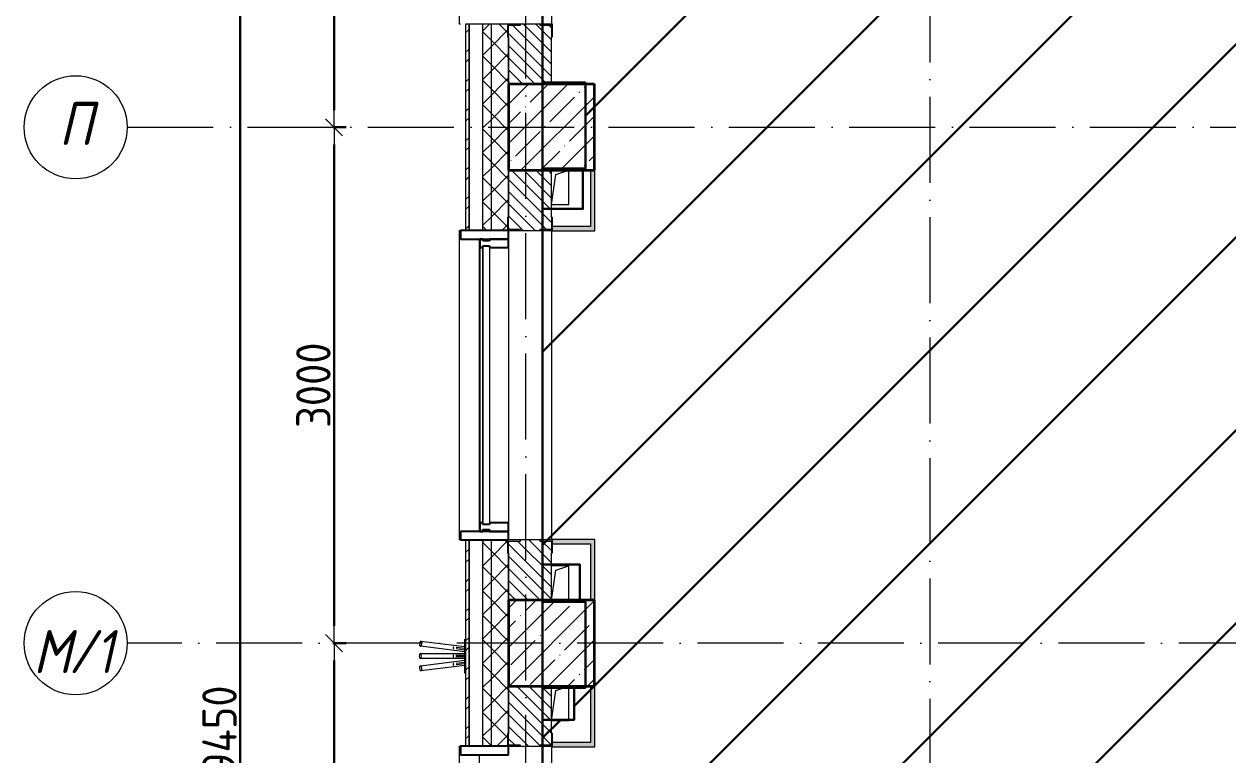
# Model space of a CAD drawing. Header units: millimetres. Extents: x -17017 to 628417, y -109036 to 199237.
# Drawn here: x -12989 to -5985, y -81565 to -77315 of the extents above; entities that cross this region are included whole.
import ezdxf

# ---------------------------------------------------------------- set-up
doc = ezdxf.new("R2010")
doc.units = ezdxf.units.MM
doc.linetypes.add('50_200_ШТРИХ_1Т_ш5_п1_п1_', pattern=[700, 500, -100, 0, -100])
doc.linetypes.add('Штрих короткий', pattern=[300, 150, -150])
for name, color, linetype, lineweight in [('0-1', 7, 'Continuous', 5), ('0-2', 7, 'Continuous', 9), ('Импосты витража', 7, 'Continuous', 9), ('Импосты витража-1', 7, 'Continuous', 25), ('Несущие колонны', 7, 'Continuous', 9), ('Несущие колонны-1', 7, 'Continuous', 35), ('Обобщенные модели', 7, 'Continuous', 9), ('Общие ребра', 7, 'Continuous', 9), ('Окна', 7, 'Continuous', 9), ('Оси', 7, 'Continuous', 9), ('Оси-1', 7, 'Continuous', 20), ('Оси-2', 7, '50_200_ШТРИХ_1Т_ш5_п1_п1_', 9), ('Остекление-1', 7, 'Continuous', 9), ('Перемычка-1', 7, 'Штрих короткий', 9), ('Размеры', 7, 'Continuous', 15), ('Стены', 7, 'Continuous', 9), ('Стены-1', 7, 'Continuous', 13), ('стяжа', 7, 'Continuous', 30), ('Штриховка разреза-1', 7, 'Continuous', 9)]:
    doc.layers.add(name, color=color, linetype=linetype, lineweight=lineweight)
doc.layers.add('Штриховка разреза-4', color=1, linetype='Continuous', lineweight=9, true_color=0xff0000)
doc.layers.get('0-2').off()
doc.styles.add('ISOCPEUR_I_1', font='isocpeui.ttf', dxfattribs={"width": 0.85, "height": 2.5})
doc.styles.add('СПДС', font='isocpeur.ttf', dxfattribs={"width": 0.9})
doc.dimstyles.new('Размера А3', dxfattribs={"dimtxt": 200, "dimasz": 100, "dimexe": 70, "dimexo": 100, "dimgap": 20, "dimtad": 1, "dimdec": 0, "dimrnd": 10, "dimzin": 0, "dimdsep": 46, "dimtxsty": 'СПДС', "dimblk": 'ARROWHEAD_6', "dimcen": 1, "dimclrd": 256, "dimclre": 256, "dimclrt": 256, "dimazin": 0, "dimtfac": 1, "dimtdec": 0, "dimtmove": 2, "dimatfit": 3, "dimfxl": 1, "dimtolj": 1, "dimtzin": 0, "dimarcsym": 0})
pattern_1 = [(45, (0, 0), (-70.71068, 70.71068), []), (135, (0, 0), (-70.71068, -70.71068), [])]
pattern_2 = [(135, (0, 0), (-35.35534, -35.35534), [])]
pattern_3 = [(45, (0, 0), (-85.5366, 85.5366), []), (45, (57.02, 0), (-85.5366, 85.5366), [])]

# ---------------------------------------------------------------- blocks, each defined once
blk = doc.blocks.new('Ось сетки - Круг_Ø6_00__ISO-2_5_0_9K_-16731441-АИ2_02_План отделки стен 2-го этажа _Часть 2_')
at = {"layer": 'Оси-1'}
blk.add_circle((0, 0), 3, dxfattribs=at)
blk = doc.blocks.new('ARROWHEAD_6')
at = {"color": 0, "linetype": 'Continuous'}
for p, q in [((0, 0), (-1, 0)), ((-0.5, -0.5), (0.5, 0.5))]:
    blk.add_line(p, q, dxfattribs=at)
blk = doc.blocks.new('*D679')
at = {"layer": 'Defpoints', "color": 0, "transparency": 16777216}
for p in [(-11291.7, -80915.3), (-11185.6, -80915.3), (-11291.7, -86915.3)]:
    blk.add_point(p, dxfattribs=at)
at = {"layer": 'Размеры', "lineweight": -2, "transparency": 16777216}
for p, q in [((-11191.7, -80915.3), (-11115.6, -80915.3)), ((-11185.6, -86815.3), (-11185.6, -81015.3)), ((-11191.7, -86915.3), (-11115.6, -86915.3))]:
    blk.add_line(p, q, dxfattribs=at)
at = {"layer": 'Размеры', "lineweight": -2, "transparency": 16777216, "xscale": 100, "yscale": 100, "zscale": 100}
for p, rotation in [((-11185.6, -80915.3), 90), ((-11185.6, -86915.3), 270)]:
    blk.add_blockref('ARROWHEAD_6', p, dxfattribs=dict(at, rotation=rotation))
at = {"layer": 'Размеры', "transparency": 16777216, "insert": (-11305.6, -83915.3), "char_height": 200, "width": 2.488, "attachment_point": 5, "rotation": 90, "style": 'СПДС'}
blk.add_mtext('\\A1;6000', dxfattribs=at)
blk = doc.blocks.new('*D680')
at = {"layer": 'Defpoints', "color": 0, "transparency": 16777216}
for p in [(-11291.7, -77915.3), (-11185.6, -77915.3), (-11291.7, -80915.3)]:
    blk.add_point(p, dxfattribs=at)
at = {"layer": 'Размеры', "lineweight": -2, "transparency": 16777216}
for p, q in [((-11191.7, -77915.3), (-11115.6, -77915.3)), ((-11185.6, -80815.3), (-11185.6, -78015.3)), ((-11191.7, -80915.3), (-11115.6, -80915.3))]:
    blk.add_line(p, q, dxfattribs=at)
at = {"layer": 'Размеры', "lineweight": -2, "transparency": 16777216, "xscale": 100, "yscale": 100, "zscale": 100}
for p, rotation in [((-11185.6, -77915.3), 90), ((-11185.6, -80915.3), 270)]:
    blk.add_blockref('ARROWHEAD_6', p, dxfattribs=dict(at, rotation=rotation))
at = {"layer": 'Размеры', "transparency": 16777216, "insert": (-11305.6, -79415.3), "char_height": 200, "width": 2.488, "attachment_point": 5, "rotation": 90, "style": 'СПДС'}
blk.add_mtext('\\A1;3000', dxfattribs=at)
blk = doc.blocks.new('*D681')
at = {"layer": 'Defpoints', "color": 0, "transparency": 16777216}
for p in [(-11291.7, -71915.3), (-11185.6, -71915.3), (-11291.7, -77915.3)]:
    blk.add_point(p, dxfattribs=at)
at = {"layer": 'Размеры', "lineweight": -2, "transparency": 16777216}
for p, q in [((-11191.7, -71915.3), (-11115.6, -71915.3)), ((-11185.6, -77815.3), (-11185.6, -72015.3)), ((-11191.7, -77915.3), (-11115.6, -77915.3))]:
    blk.add_line(p, q, dxfattribs=at)
at = {"layer": 'Размеры', "lineweight": -2, "transparency": 16777216, "xscale": 100, "yscale": 100, "zscale": 100}
for p, rotation in [((-11185.6, -71915.3), 90), ((-11185.6, -77915.3), 270)]:
    blk.add_blockref('ARROWHEAD_6', p, dxfattribs=dict(at, rotation=rotation))
at = {"layer": 'Размеры', "transparency": 16777216, "insert": (-11305.6, -74915.3), "char_height": 200, "width": 2.488, "attachment_point": 5, "rotation": 90, "style": 'СПДС'}
blk.add_mtext('\\A1;6000', dxfattribs=at)
blk = doc.blocks.new('*D686')
at = {"layer": 'Defpoints', "color": 0, "transparency": 16777216}
for p in [(-11838.1, -56765.3), (-11732, -56765.3), (-11838.1, -106215.3)]:
    blk.add_point(p, dxfattribs=at)
at = {"layer": 'Размеры', "lineweight": -2, "transparency": 16777216}
for p, q in [((-11738.1, -56765.3), (-11662, -56765.3)), ((-11732, -106115.3), (-11732, -56865.3)), ((-11738.1, -106215.3), (-11662, -106215.3))]:
    blk.add_line(p, q, dxfattribs=at)
at = {"layer": 'Размеры', "lineweight": -2, "transparency": 16777216, "xscale": 100, "yscale": 100, "zscale": 100}
for p, rotation in [((-11732, -56765.3), 90), ((-11732, -106215.3), 270)]:
    blk.add_blockref('ARROWHEAD_6', p, dxfattribs=dict(at, rotation=rotation))
at = {"layer": 'Размеры', "transparency": 16777216, "insert": (-11852, -81490.3), "char_height": 200, "width": 3.261, "attachment_point": 5, "rotation": 90, "style": 'СПДС'}
blk.add_mtext('\\A1;49450', dxfattribs=at)
blk = doc.blocks.new('BSC_Колонна _Прямоугольная - 500х500-V37-АИ2_02_План отделки стен 2-го этажа _Часть 2_')
at = {"layer": 'Несущие колонны'}
h = blk.add_hatch(dxfattribs=at)
h.set_pattern_fill('FP_45', color=256, style=0, pattern_type=2)
h.set_pattern_definition([(45, (-150, -28300), (-114.04925, 114.04925), []), (45, (-35.95, -28300), (-114.04925, 114.04925), [201.613, -40.323, 3.353, -36.97])])
h.paths.add_polyline_path([(-250, -250), (250, -250), (250, 250), (-250, 250), (-250, -85.9)], flags=0)
at = {"layer": 'Несущие колонны-1'}
for p, q in [((250, 250), (-250, 250)), ((-250, 250), (-250, -250)), ((250, -250), (250, 250)), ((-250, -250), (250, -250))]:
    blk.add_line(p, q, dxfattribs=at)
blk = doc.blocks.new('BSC_Колонна _Прямоугольная - 500х500-V43-АИ2_02_План отделки стен 2-го этажа _Часть 2_')
at = {"layer": 'Несущие колонны'}
h = blk.add_hatch(dxfattribs=at)
h.set_pattern_fill('FP_51', color=256, style=0, pattern_type=2)
h.set_pattern_definition([(45, (-150, -25300), (-114.0493, 114.0493), []), (45, (-35.95, -25300), (-114.0493, 114.0493), [201.613, -40.323, 3.353, -36.97])])
h.paths.add_polyline_path([(-250, -250), (250, -250), (250, 250), (-250, 250), (-250, 142)], flags=0)
at = {"layer": 'Несущие колонны-1'}
for p, q in [((250, 250), (-250, 250)), ((-250, 250), (-250, -250)), ((250, -250), (250, 250)), ((-250, -250), (250, -250))]:
    blk.add_line(p, q, dxfattribs=at)
blk = doc.blocks.new('Проем_Дверь_Прямоугольный - 1800х2700h_оконные проемы-25805030-АИ2_02_План отделки стен 2-го этажа _Часть 2_')
at = {"layer": 'Перемычка-1'}
for p, q in [((900, 125), (-900, 125)), ((900, -125), (-900, -125))]:
    blk.add_line(p, q, dxfattribs=at)
blk = doc.blocks.new('Прямоугольный импост - Откос НВФ_50х280 мм-25993838-АИ2_02_План отделки стен 2-го этажа _Часть 2_')
at = {"layer": 'Импосты витража-1'}
for p, q in [((0, 130), (-50, 130)), ((-50, 130), (-50, -150)), ((0, -144), (0, 130)), ((-50, -150), (0, -150))]:
    blk.add_line(p, q, dxfattribs=at)
blk = doc.blocks.new('PNS_Панель прямоугольная1 - Нр_Стекло - 40мм-25293744-АИ2_02_План отделки стен 2-го этажа _Часть 2_')
at = {"layer": 'Остекление-1'}
for p, q in [((-800, 40), (800, 40)), ((-810, 0), (810, 0)), ((800, 0), (-800, 0))]:
    blk.add_line(p, q, dxfattribs=at)
blk = doc.blocks.new('Прямоугольный импост - Импост структурный с накладкой - 150мм-25651488-АИ2_02_План отделки стен 2-го этажа _Часть 2_')
at = {"layer": 'Импосты витража'}
for p, q in [((44650, -100), (46250, -100)), ((44650, -267), (46250, -267))]:
    blk.add_line(p, q, dxfattribs=at)
blk = doc.blocks.new('Прямоугольный импост - Импост структурный с накладкой - 150мм-25651501-АИ2_02_План отделки стен 2-го этажа _Часть 2_')
at = {"layer": 'Импосты витража-1'}
for p, q in [((-25, 0), (-25, 17)), ((-25, 17), (25, 17)), ((-15, 0), (-25, 0)), ((-15, -40), (-15, 0)), ((25, 0), (15, 0)), ((15, 0), (15, -40)), ((25, 17), (25, 0)), ((-25, -150), (-25, -40)), ((-25, -40), (-15, -40)), ((15, -40), (25, -40)), ((25, -40), (25, -150)), ((25, -150), (-25, -150))]:
    blk.add_line(p, q, dxfattribs=at)
blk = doc.blocks.new('Прямоугольный импост - Откос НВФ_50х280 мм-25995271-АИ2_02_План отделки стен 2-го этажа _Часть 2_')
at = {"layer": 'Импосты витража-1'}
for p, q in [((-50, 130), (0, 130)), ((-50, -150), (-50, 130)), ((0, 130), (0, -144)), ((0, -150), (-50, -150))]:
    blk.add_line(p, q, dxfattribs=at)
blk = doc.blocks.new('Прямоугольный импост - Откос НВФ_50х280 мм-25995273-АИ2_02_План отделки стен 2-го этажа _Часть 2_')
at = {"layer": 'Импосты витража-1'}
for p, q in [((0, 130), (-50, 130)), ((-50, 130), (-50, -150)), ((0, -144), (0, 130)), ((-50, -150), (0, -150))]:
    blk.add_line(p, q, dxfattribs=at)
blk = doc.blocks.new('Фахверк_СКБ_Уголок - 250_2700-27497298-АИ2_02_План отделки стен 2-го этажа _Часть 2_')
at = {"layer": 'Обобщенные модели'}
for p, q in [((200, 181), (125, 181)), ((125, 181), (125, 106)), ((131, 106), (131, 175)), ((131, 175), (200, 175)), ((200, 175), (200, 181)), ((125, 106), (131, 106)), ((131, -6), (125, -6)), ((125, -6), (125, -81)), ((131, -75), (131, -6)), ((125, -81), (200, -81)), ((200, -75), (131, -75)), ((200, -81), (200, -75))]:
    blk.add_line(p, q, dxfattribs=at)
blk = doc.blocks.new('AR_Отверстие прямоугольное _в плите_ - AR_Отверстие прямоугольное _в плите_-30510733-АИ2_02_План отделки стен 2-го этажа _Часть 2_')
at = {"layer": 'Обобщенные модели'}
for p, q in [((-50, -100), (-25, 75)), ((-25, 75), (50, 100)), ((50, -100), (50, 100)), ((-50, -100), (50, -100))]:
    blk.add_line(p, q, dxfattribs=at)
blk = doc.blocks.new('AR_Отверстие прямоугольное _в плите_ - AR_Отверстие прямоугольное _в плите_-V201-АИ2_02_План отделки стен 2-го этажа _Часть 2_')
at = {"layer": 'Обобщенные модели'}
for p, q in [((50, 100), (-50, 100)), ((-50, -100), (-25, 75)), ((-25, 75), (50, 100)), ((50, -100), (50, 100))]:
    blk.add_line(p, q, dxfattribs=at)
blk = doc.blocks.new('Отлив_СКБ - Отлив витража_120_НВФ-31885689-АИ2_02_План отделки стен 2-го этажа _Часть 2_')
at = {"layer": 'Окна'}
for p, q in [((0, 113), (0, 120)), ((1800, 120), (0, 120)), ((1800, 120), (1800, 113)), ((50, 2), (1750, 2))]:
    blk.add_line(p, q, dxfattribs=at)
blk = doc.blocks.new('Указатель_Флаги_По грани - Указатель_Флаги_По грани-31763482-АИ2_02_План отделки стен 2-го этажа _Часть 2_')
at = {"layer": 'Обобщенные модели'}
for p, q in [((-609.5, 25311.4), (-355, 25280.1)), ((-355, 25126), (-355, 25324)), ((-355, 25324), (-350, 25324)), ((-613.2, 25240), (-355, 25240)), ((-355, 25249.9), (-613.1, 25281.6)), ((-406.3, 25230), (-355, 25230)), ((-355, 25220), (-406.3, 25220)), ((-355, 25260), (-405.7, 25266.2)), ((-404.4, 25276.1), (-355, 25270)), ((-355, 25210), (-613.2, 25210)), ((-613.1, 25168.4), (-355, 25200.1)), ((-355, 25169.9), (-609.5, 25138.6)), ((-405.7, 25183.8), (-355, 25190)), ((-355, 25180), (-404.4, 25173.9)), ((-350, 25126), (-355, 25126))]:
    blk.add_line(p, q, dxfattribs=at)
for centre, major_axis, start_param, end_param in [((-611.3, 25296.5), (1.8, 14.9), 1.570796, 4.712389), ((-611.3, 25296.5), (1.8, 14.9), 4.712389, 7.853982), ((-613.2, 25225), (0, 15), 4.712389, 7.853982), ((-613.2, 25225), (0, 15), 1.570796, 4.712389), ((-611.3, 25153.5), (-1.8, 14.9), 4.712389, 7.853982), ((-611.3, 25153.5), (-1.8, 14.9), 1.570796, 4.712389)]:
    blk.add_ellipse(centre, major_axis=major_axis, ratio=0.422618, start_param=start_param, end_param=end_param, dxfattribs=at)
for points, knots in [([(-419.1, 25230), (-419.3, 25230), (-419.6, 25229.9), (-420, 25229.8), (-420.4, 25229.7), (-420.9, 25229.5), (-421.5, 25229.1), (-422.3, 25228.3), (-423, 25226.9), (-423.2, 25225.6), (-423.2, 25225)], [0.5555556, 0.5555556, 0.5555556, 0.5555556, 0.5833333, 0.6111111, 0.6388889, 0.6666667, 0.7222222, 0.7777778, 0.8888889, 1, 1, 1, 1]), ([(-423.2, 25225), (-423.2, 25224.3), (-423, 25223.1), (-422.3, 25221.7), (-421.5, 25220.9), (-420.8, 25220.4), (-420.1, 25220.2), (-419.6, 25220.1), (-419.3, 25220), (-419.1, 25220)], [0, 0, 0, 0, 0.1111111, 0.2222222, 0.2777778, 0.3333333, 0.3888889, 0.4166667, 0.4444444, 0.4444444, 0.4444444, 0.4444444]), ([(-422.7, 25273.3), (-422.8, 25272.7), (-422.7, 25271.4), (-422.2, 25269.9), (-421.5, 25269), (-420.8, 25268.5), (-420.2, 25268.2), (-419.7, 25268), (-419.4, 25267.9), (-419.3, 25267.9)], [0, 0, 0, 0, 0.1111111, 0.2222222, 0.2777778, 0.3333333, 0.3888889, 0.4166667, 0.4444444, 0.4444444, 0.4444444, 0.4444444]), ([(-418, 25277.8), (-418.2, 25277.8), (-418.5, 25277.8), (-419.1, 25277.7), (-419.7, 25277.5), (-420.5, 25277.2), (-421.4, 25276.5), (-422.3, 25275.2), (-422.6, 25274), (-422.7, 25273.3)], [0.5555556, 0.5555556, 0.5555556, 0.5555556, 0.5833333, 0.6111111, 0.6666667, 0.7222222, 0.7777778, 0.8888889, 1, 1, 1, 1]), ([(-419.3, 25182.1), (-419.4, 25182.1), (-419.7, 25182), (-420.2, 25181.8), (-420.8, 25181.5), (-421.5, 25181), (-422.2, 25180.1), (-422.7, 25178.6), (-422.8, 25177.3), (-422.7, 25176.7)], [0.5555556, 0.5555556, 0.5555556, 0.5555556, 0.5833333, 0.6111111, 0.6666667, 0.7222222, 0.7777778, 0.8888889, 1, 1, 1, 1]), ([(-422.7, 25176.7), (-422.6, 25176), (-422.3, 25174.8), (-421.4, 25173.5), (-420.5, 25172.8), (-419.7, 25172.5), (-419.1, 25172.3), (-418.5, 25172.2), (-418.2, 25172.2), (-418, 25172.2)], [0, 0, 0, 0, 0.1111111, 0.2222222, 0.2777778, 0.3333333, 0.3888889, 0.4166667, 0.4444444, 0.4444444, 0.4444444, 0.4444444])]:
    blk.add_open_spline(points, degree=3, knots=knots, dxfattribs=at)
blk = doc.blocks.new('0125-Р-ОО-Ш2-АР-о_23_10_2024_rvt-1-АИ2_02_План отделки стен 2-го этажа _Часть 2_')
at = {"layer": 'Штриховка разреза-1'}
h = blk.add_hatch(dxfattribs=at)
h.set_pattern_fill('FP_81', color=256, style=0, pattern_type=2)
h.set_pattern_definition(pattern_1)
h.paths.add_polyline_path([(-250, 28550), (-200, 28550), (-200, 28900), (-250, 28900)], flags=0)
h.paths.add_polyline_path([(-250, 30700), (-200, 30700), (-200, 31900), (-250, 31900), (-250, 30986.2)], flags=0)
h.paths.add_polyline_path([(-250, 33700), (-200, 33700), (-200, 34050), (-250, 34050), (-250, 33758.3)], flags=0)
h = blk.add_hatch(dxfattribs=at)
h.set_pattern_fill('FP_81', color=256, style=0, pattern_type=2)
h.set_pattern_definition(pattern_1)
h.paths.add_polyline_path([(-100, 28550), (-100, 28825), (-106, 28825), (-106, 28900), (-200, 28900), (-200, 28550), (-106, 28550)], flags=0)
h.paths.add_polyline_path([(-200, 30700), (-106, 30700), (-106, 30775), (-100, 30775), (-100, 31825), (-106, 31825), (-106, 31900), (-200, 31900), (-200, 30706)], flags=0)
h.paths.add_polyline_path([(-106, 33700), (-106, 33775), (-100, 33775), (-100, 34050), (-200, 34050), (-200, 33700)], flags=0)
h = blk.add_hatch(dxfattribs=at)
h.set_pattern_fill('FP_2', color=256, style=0, pattern_type=2)
h.set_pattern_definition(pattern_2)
h.paths.add_polyline_path([(150, 28550), (149.3, 28894), (81, 28894), (81, 28900), (-31, 28900), (-31, 28894), (-100, 28894), (-100, 28550), (149.3, 28550)], flags=0)
h.paths.add_polyline_path([(81, 30700), (81, 30706), (150, 30706), (150, 31894), (81, 31894), (81, 31900), (-31, 31900), (-31, 31894), (-100, 31894), (-100, 30706), (-31, 30706), (-31, 30700)], flags=0)
h.paths.add_polyline_path([(81, 33700), (81, 33706), (150, 33706), (150, 34050), (-100, 34050), (-100, 33706), (-31, 33706), (-31, 33700)], flags=0)
h = blk.add_hatch(dxfattribs=at)
h.set_pattern_fill('FP_80', color=256, style=0, pattern_type=2)
h.set_pattern_definition(pattern_3)
h.paths.add_polyline_path([(-350, 28625), (-330, 28625), (-330, 28900), (-350, 28900)], flags=0)
h.paths.add_polyline_path([(-330, 30700), (-330, 31900), (-350, 31900), (-350, 30700)], flags=0)
h.paths.add_polyline_path([(-330, 33700), (-330, 33880), (-350, 33880), (-350, 33700)], flags=0)
h = blk.add_hatch(dxfattribs=at)
h.set_pattern_fill('FP_80', color=256, style=0, pattern_type=2)
h.set_pattern_definition(pattern_3)
h.paths.add_polyline_path([(-350, 11335), (-330, 11335), (-330, 13650), (-350, 13650), (-350, 12505.4)], flags=0)
h.paths.add_polyline_path([(-350, 15450), (-330, 15450), (-330, 16900), (-350, 16900), (-350, 16201.6)], flags=0)
h.paths.add_polyline_path([(-330, 18700), (-330, 19900), (-350, 19900), (-350, 18700)], flags=0)
h.paths.add_polyline_path([(-330, 21700), (-330, 22900), (-350, 22900), (-350, 21700)], flags=0)
h.paths.add_polyline_path([(-330, 24700), (-330, 25900), (-350, 25900), (-350, 24700)], flags=0)
h.paths.add_polyline_path([(-330, 27700), (-330, 28625), (-350, 28625), (-350, 27700)], flags=0)
h = blk.add_hatch(dxfattribs=at)
h.set_pattern_fill('FP_81', color=256, style=0, pattern_type=2)
h.set_pattern_definition(pattern_1)
h.paths.add_polyline_path([(-200, 11335), (-200, 13650), (-250, 13650), (-250, 11335)], flags=0)
h.paths.add_polyline_path([(-200, 15450), (-200, 16900), (-250, 16900), (-250, 15450)], flags=0)
h.paths.add_polyline_path([(-200, 18700), (-200, 19900), (-250, 19900), (-250, 18700)], flags=0)
h.paths.add_polyline_path([(-200, 21700), (-200, 22900), (-250, 22900), (-250, 21700)], flags=0)
h.paths.add_polyline_path([(-200, 24700), (-200, 25900), (-250, 25900), (-250, 24700)], flags=0)
h.paths.add_polyline_path([(-200, 27700), (-200, 28550), (-250, 28550), (-250, 27700)], flags=0)
h = blk.add_hatch(dxfattribs=at)
h.set_pattern_fill('FP_81', color=256, style=0, pattern_type=2)
h.set_pattern_definition(pattern_1)
h.paths.add_polyline_path([(-200, 11335), (-100, 11335), (-100, 13575), (-106, 13575), (-106, 13650), (-200, 13650), (-200, 11350)], flags=0)
h.paths.add_polyline_path([(-106, 15450), (-106, 15525), (-100, 15525), (-100, 16825), (-106, 16825), (-106, 16900), (-200, 16900), (-200, 15450)], flags=0)
h.paths.add_polyline_path([(-200, 18700), (-106, 18700), (-106, 18775), (-100, 18775), (-100, 19825), (-106, 19825), (-106, 19900), (-200, 19900), (-200, 18973.7)], flags=0)
h.paths.add_polyline_path([(-200, 21700), (-106, 21700), (-106, 21775), (-100, 21775), (-100, 22825), (-106, 22825), (-106, 22900), (-200, 22900), (-200, 21706)], flags=0)
h.paths.add_polyline_path([(-106, 24700), (-106, 24775), (-100, 24775), (-100, 25825), (-106, 25825), (-106, 25900), (-200, 25900), (-200, 24700)], flags=0)
h.paths.add_polyline_path([(-106, 27700), (-106, 27775), (-100, 27775), (-100, 28550), (-200, 28550), (-200, 27700)], flags=0)
h = blk.add_hatch(dxfattribs=at)
h.set_pattern_fill('FP_2', color=256, style=0, pattern_type=2)
h.set_pattern_definition(pattern_2)
h.paths.add_polyline_path([(150, 25550), (150, 25894), (81, 25894), (81, 25900), (-31, 25900), (-31, 25894), (-100, 25894), (-100, 25550)], flags=0)
h.paths.add_polyline_path([(81, 27700), (81, 27706), (150, 27706), (150, 28050), (-100, 28050), (-100, 27706), (-31, 27706), (-31, 27700)], flags=0)
h = blk.add_hatch(dxfattribs=at)
h.set_pattern_fill('FP_2', color=256, style=0, pattern_type=2)
h.set_pattern_definition(pattern_2)
h.paths.add_polyline_path([(150, 19550), (150, 19894), (81, 19894), (81, 19900), (-31, 19900), (-31, 19894), (-100, 19894), (-100, 19550)], flags=0)
h.paths.add_polyline_path([(-31, 21700), (81, 21700), (81, 21706), (150, 21706), (150, 22894), (81, 22894), (81, 22900), (-31, 22900), (-31, 22894), (-100, 22894), (-100, 21706), (-31, 21706)], flags=0)
h.paths.add_polyline_path([(81, 24700), (81, 24706), (150, 24706), (150, 25050), (-100, 25050), (-100, 24706), (-31, 24706), (-31, 24700)], flags=0)
at = {"layer": 'Общие ребра'}
for p, q in [((-330, 28900), (-330, 28625)), ((-330, 28625), (-330, 28900)), ((-250, 28550), (-250, 28900)), ((-200, 28550), (-200, 28900)), ((-100, 28825), (-100, 28550)), ((-100, 28550), (-100, 28825)), ((-330, 28550), (-330, 27700)), ((-330, 27700), (-330, 28550)), ((-250, 27700), (-250, 28550)), ((-200, 27700), (-200, 28550)), ((-100, 27775), (-100, 28050)), ((-100, 28050), (-100, 27775)), ((-330, 25900), (-330, 24700)), ((-330, 24700), (-330, 25900)), ((-250, 24700), (-250, 25900)), ((-200, 24700), (-200, 25900)), ((-100, 25550), (-100, 25825)), ((-100, 25825), (-100, 25550)), ((-100, 24775), (-100, 25050)), ((-100, 25050), (-100, 24775))]:
    blk.add_line(p, q, dxfattribs=at)
at = {"layer": 'Стены'}
for p, q in [((150, 30700), (150, 28900)), ((150, 27697.5), (150, 25902.5)), ((150, 24697.5), (150, 22900))]:
    blk.add_line(p, q, dxfattribs=at)
at = {"layer": 'Стены-1'}
for p, q in [((-350, 28900), (-350, 28625)), ((-330, 28900), (-350, 28900)), ((-106, 28900), (-330, 28900)), ((81, 28900), (-31, 28900)), ((150, 28550), (150, 28825)), ((-350, 28625), (-350, 27700)), ((-330, 28625), (-330, 28550)), ((-330, 28550), (-330, 28625)), ((150, 27775), (150, 28050)), ((-350, 27700), (-330, 27700)), ((-330, 27700), (-106, 27700)), ((-31, 27700), (81, 27700)), ((-350, 25900), (-350, 24700)), ((-330, 25900), (-350, 25900)), ((-106, 25900), (-330, 25900)), ((81, 25900), (-31, 25900)), ((150, 25550), (150, 25825)), ((150, 24775), (150, 25050)), ((-350, 24700), (-330, 24700)), ((-330, 24700), (-106, 24700)), ((-31, 24700), (81, 24700))]:
    blk.add_line(p, q, dxfattribs=at)
at = {"layer": '0-2'}
for name, p, rotation in [('Отлив_СКБ - Отлив витража_120_НВФ-31885689-АИ2_02_План отделки стен 2-го этажа _Часть 2_', (-267, 28900), 90), ('Проем_Дверь_Прямоугольный - 1800х2700h_оконные проемы-25805030-АИ2_02_План отделки стен 2-го этажа _Часть 2_', (25, 29800), 89.99999999999991), ('Фахверк_СКБ_Уголок - 250_2700-27497298-АИ2_02_План отделки стен 2-го этажа _Часть 2_', (-25, 29025), 269.9999999999999), ('Фахверк_СКБ_Уголок - 250_2700-27497298-АИ2_02_План отделки стен 2-го этажа _Часть 2_', (75, 27575), 89.99999999999991), ('Отлив_СКБ - Отлив витража_120_НВФ-31885689-АИ2_02_План отделки стен 2-го этажа _Часть 2_', (-267, 25900), 90), ('Прямоугольный импост - Откос НВФ_50х280 мм-25995273-АИ2_02_План отделки стен 2-го этажа _Часть 2_', (-250, 27700), 89.99999999999847), ('Проем_Дверь_Прямоугольный - 1800х2700h_оконные проемы-25805030-АИ2_02_План отделки стен 2-го этажа _Часть 2_', (25, 26800), 89.99999999999991), ('Прямоугольный импост - Импост структурный с накладкой - 150мм-25651488-АИ2_02_План отделки стен 2-го этажа _Часть 2_', (0, 72250), 269.9999999999994), ('PNS_Панель прямоугольная1 - Нр_Стекло - 40мм-25293744-АИ2_02_План отделки стен 2-го этажа _Часть 2_', (-250, 26800), 269.9999999999985), ('Фахверк_СКБ_Уголок - 250_2700-27497298-АИ2_02_План отделки стен 2-го этажа _Часть 2_', (-25, 26025), 269.9999999999999), ('Фахверк_СКБ_Уголок - 250_2700-27497298-АИ2_02_План отделки стен 2-го этажа _Часть 2_', (75, 24575), 89.99999999999991), ('Отлив_СКБ - Отлив витража_120_НВФ-31885689-АИ2_02_План отделки стен 2-го этажа _Часть 2_', (-267, 22900), 90), ('Прямоугольный импост - Откос НВФ_50х280 мм-25993838-АИ2_02_План отделки стен 2-го этажа _Часть 2_', (-250, 24700), 89.99999999999773), ('Проем_Дверь_Прямоугольный - 1800х2700h_оконные проемы-25805030-АИ2_02_План отделки стен 2-го этажа _Часть 2_', (25, 23800), 269.9999999999999)]:
    blk.add_blockref(name, p, dxfattribs=dict(at, rotation=rotation))
for name, p in [('BSC_Колонна _Прямоугольная - 500х500-V37-АИ2_02_План отделки стен 2-го этажа _Часть 2_', (150, 28300)), ('AR_Отверстие прямоугольное _в плите_ - AR_Отверстие прямоугольное _в плите_-30510733-АИ2_02_План отделки стен 2-го этажа _Часть 2_', (200, 27950)), ('AR_Отверстие прямоугольное _в плите_ - AR_Отверстие прямоугольное _в плите_-V201-АИ2_02_План отделки стен 2-го этажа _Часть 2_', (200, 25650)), ('BSC_Колонна _Прямоугольная - 500х500-V43-АИ2_02_План отделки стен 2-го этажа _Часть 2_', (150, 25300)), ('Указатель_Флаги_По грани - Указатель_Флаги_По грани-31763482-АИ2_02_План отделки стен 2-го этажа _Часть 2_', (0, 0)), ('AR_Отверстие прямоугольное _в плите_ - AR_Отверстие прямоугольное _в плите_-30510733-АИ2_02_План отделки стен 2-го этажа _Часть 2_', (200, 24950))]:
    blk.add_blockref(name, p, dxfattribs=at)
at = {"layer": '0-2', "extrusion": (0, 0, -1), "rotation": 270.0000000000015}
for name, p in [('Прямоугольный импост - Импост структурный с накладкой - 150мм-25651501-АИ2_02_План отделки стен 2-го этажа _Часть 2_', (250, 27625)), ('Прямоугольный импост - Импост структурный с накладкой - 150мм-25651501-АИ2_02_План отделки стен 2-го этажа _Часть 2_', (250, 25975)), ('Прямоугольный импост - Откос НВФ_50х280 мм-25995271-АИ2_02_План отделки стен 2-го этажа _Часть 2_', (250, 25900))]:
    blk.add_blockref(name, p, dxfattribs=at)
blk = doc.blocks.new('2ч2эт')
at = {"layer": 'Штриховка разреза-4'}
for points in [[(-9667.6, -78517.8), (-9667.6, -78165.3), (-9692.6, -78165.3), (-9692.6, -78517.8)], [(-9692.6, -78517.8), (-9692.6, -78492.8), (-9914.1, -78492.8), (-9914.1, -78515.3), (-9920.1, -78515.3), (-9920.1, -78517.8), (-9914.1, -78517.8)], [(-9914.1, -80337.8), (-9692.6, -80337.8), (-9692.6, -80312.8), (-9920.1, -80312.8), (-9920.1, -80315.3), (-9914.1, -80315.3), (-9914.1, -80321.3)], [(-9667.6, -80665.3), (-9667.6, -80312.8), (-9692.6, -80312.8), (-9692.6, -80665.3), (-9670.1, -80665.3)], [(-9667.6, -81517.8), (-9667.6, -81165.3), (-9692.6, -81165.3), (-9692.6, -81517.8)], [(-9692.6, -81517.8), (-9692.6, -81492.8), (-9914.1, -81492.8), (-9914.1, -81515.3), (-9920.1, -81515.3), (-9920.1, -81517.8), (-9914.1, -81517.8)]]:
    blk.add_hatch(color=256, dxfattribs=at).paths.add_polyline_path(points, flags=0)
at = {"layer": 'Общие ребра'}
for p, q in [((-9667.6, -78165.3), (-9670.1, -78165.3)), ((-9670.1, -80665.3), (-9667.6, -80665.3)), ((-9667.6, -81165.3), (-9670.1, -81165.3))]:
    blk.add_line(p, q, dxfattribs=at)
at = {"layer": 'Стены-1'}
for p, q in [((-9692.6, -78165.3), (-9692.6, -78492.8)), ((-9667.6, -78517.8), (-9667.6, -78165.3)), ((-9692.6, -78492.8), (-9914.1, -78492.8)), ((-9920.1, -78515.3), (-9920.1, -78517.8)), ((-9920.1, -78517.8), (-9667.6, -78517.8)), ((-9667.6, -80312.8), (-9920.1, -80312.8)), ((-9920.1, -80312.8), (-9920.1, -80315.3)), ((-9667.6, -80665.3), (-9667.6, -80312.8)), ((-9914.1, -80337.8), (-9692.6, -80337.8)), ((-9692.6, -80337.8), (-9692.6, -80665.3)), ((-9692.6, -81165.3), (-9692.6, -81492.8)), ((-9667.6, -81517.8), (-9667.6, -81165.3)), ((-9920.1, -81515.3), (-9920.1, -81517.8)), ((-9920.1, -81517.8), (-9667.6, -81517.8)), ((-9692.6, -81492.8), (-9914.1, -81492.8))]:
    blk.add_line(p, q, dxfattribs=at)
at = {"layer": 'стяжа'}
for points in [[(-2388, -72625.3), (-2388, -66175.1), (-9973, -66175.1), (-9973, -89355.1), (-9686, -89355.1)], [(-9973, -77655.1), (-9973, -77655.1), (-9723, -77655.1), (-9723, -78155.1), (-9973, -78155.1)], [(-9973, -80675.1), (-9973, -80675.1), (-9723, -80675.1), (-9723, -81175.1), (-9973, -81175.1)]]:
    blk.add_lwpolyline(points, dxfattribs=at)
for points in [[(-9973, -78155.1), (-9738, -78155.1), (-9738, -78390.1), (-9973, -78390.1)], [(-9973, -80675.1), (-9755.8, -80675.1), (-9755.8, -80457.8), (-9973, -80457.8)], [(-9973, -81175.1), (-9787.7, -81175.1), (-9787.7, -81360.3), (-9973, -81360.3)]]:
    blk.add_lwpolyline(points, close=True, dxfattribs=at)
at = {"layer": '0-1'}
blk.add_blockref('0125-Р-ОО-Ш2-АР-о_23_10_2024_rvt-1-АИ2_02_План отделки стен 2-го этажа _Часть 2_', (-10070.1, -106215.3), dxfattribs=at)
blk = doc.blocks.new('ось2эт')
at = {"layer": 'Оси-2'}
for p, q in [((-10070.1, -108435.9), (-10070.1, -54635.1)), ((-7720.1, -54635.1), (-7720.1, -108435.9)), ((-12388.8, -77915.3), (18329.9, -77915.3)), ((-2270.1, -80915.3), (-12388.8, -80915.3))]:
    blk.add_line(p, q, dxfattribs=at)
at = {"layer": 'Оси-1', "xscale": 99.99999999999993, "yscale": 99.99999999999993, "zscale": 99.99999999999993}
for p, rotation in [((-12688.8, -77915.3), 269.9999999999996), ((-12688.8, -80915.3), 89.9999999999998)]:
    blk.add_blockref('Ось сетки - Круг_Ø6_00__ISO-2_5_0_9K_-16731441-АИ2_02_План отделки стен 2-го этажа _Часть 2_', p, dxfattribs=dict(at, rotation=rotation))
at = {"layer": 'Оси', "char_height": 250, "attachment_point": 1, "style": 'ISOCPEUR_I_1'}
for s, insert, width in [('\\fISOCPEUR|b0|i1|c204|p34|;\\W.9;П', (-12786.8, -77768.6), 223.671), ('\\fISOCPEUR|b0|i1|c204|p34|;\\W.9;М', (-12936.4, -80839.2), 252.532), ('/1', (-12728.1, -80839.2), 346.329)]:
    blk.add_mtext(s, dxfattribs=dict(at, insert=insert, width=width))
at = {"layer": 'Размеры'}
for base, p1, p2, picture, middle in [((-11732, -56765.3), (-11838.1, -106215.3), (-11838.1, -56765.3), '*D686', (-11852, -81490.3)), ((-11185.6, -71915.3), (-11291.7, -77915.3), (-11291.7, -71915.3), '*D681', (-11305.6, -74915.3)), ((-11185.6, -77915.3), (-11291.7, -80915.3), (-11291.7, -77915.3), '*D680', (-11305.6, -79415.3)), ((-11185.6, -80915.3), (-11291.7, -86915.3), (-11291.7, -80915.3), '*D679', (-11305.6, -83915.3))]:
    dim = blk.add_linear_dim(base=base, p1=p1, p2=p2, angle=90, dimstyle='Размера А3', dxfattribs=at)
    dim.commit()
    dim.dimension.update_dxf_attribs({"geometry": picture, "text_midpoint": middle})

msp = doc.modelspace()

# ---------------------------------------------------------------- hatches: boundary and pattern name
at = {"layer": 'стяжа'}
h = msp.add_hatch(dxfattribs=at)
h.set_pattern_fill('ANSI31', color=5, scale=250)
h.set_pattern_definition([(45, (4472.5, -59163.1), (-561.266, 561.266), [])])
h.paths.add_polyline_path([(13742, -89400.5), (12812, -89400.5), (6162, -89400.5), (6162, -89950.4), (12812, -89960.5), (12812, -94460.5), (13012, -94460.5), (13012, -94955.3), (15112, -94955.3), (15112, -94443.1), (15322, -94443.1), (15322, -94230.5), (15762, -94230.5), (15762, -90460.5), (15322, -90460.5), (15322, -89960.5), (13742, -89960.5)])
h.paths.add_polyline_path([(15592, -66215.3), (15192, -66215.3), (15192, -65695.3), (15592, -65695.3), (15592, -63285.3), (15464.5, -63285.3), (15464.5, -62800.4), (15592, -62800.4), (15592, -60875.3), (15362, -60875.3), (15362, -60625.3), (12222, -60625.3), (12222, -61275.3), (9132, -61275.3), (9132, -60575.3), (8692, -60575.3), (8692, -60325.3), (9912, -60325.3), (9912, -58904.6), (9862, -58904.6), (9862, -58299.1), (9912, -58299.1), (9912, -56925.3), (6812, -56925.3), (6812, -57175.3), (6312, -57175.3), (6062, -57175.3), (6062, -56925.3), (2562, -56925.3), (2562, -57345.3), (2042, -57345.3), (2042, -56925.3), (-2138, -56925.3), (-2138, -58005.3), (-2388, -58005.3), (-2388, -57961), (-2788, -57961), (-2788, -56925.3), (-9668, -56925.3), (-9668, -57165.3), (-9778, -57165.3), (-9778, -57376.1), (-9888, -57376.1), (-9888, -60155.3), (-9638, -60155.3), (-9638, -60655.3), (-9888, -60655.3), (-9888, -62707.2), (-9738, -62707.2), (-9738, -63240.1), (-9888, -63240.1), (-9888, -65675.3), (-9598, -65675.3), (-9598, -65925.3), (-2888, -65925.3), (-2888, -63325.3), (-2388, -63325.3), (-2388, -61148.8), (-2758, -61148.8), (-2758, -59948.8), (-2388, -59948.8), (-2388, -59705.3), (-2138, -59705.3), (-2138, -72625.3), (-2388, -72625.3), (-2388, -72225.3), (-2788, -72225.3), (-2788, -70635.3), (-2388, -70635.3), (-2388, -69135.3), (-2788, -69135.3), (-2928.7, -69135.3), (-2928.7, -66175.1), (-9833, -66175.1), (-9833, -66315.1), (-9973, -66315.1), (-9973, -68675.1), (-9723, -68675.1), (-9723, -69175.1), (-9833, -69175.1), (-9833, -69315.1), (-9973, -69315.1), (-9973, -71540.3), (-9833, -71540.3), (-9833, -71675.1), (-9723, -71675.1), (-9723, -72175.1), (-9973, -72175.1), (-9973, -77655.1), (-9723, -77655.1), (-9723, -78155.1), (-9738, -78155.1), (-9738, -78390.1), (-9973, -78390.1), (-9973, -80457.8), (-9755.8, -80457.8), (-9755.8, -80675.1), (-9723, -80675.1), (-9723, -81175.1), (-9787.7, -81175.1), (-9787.7, -81360.3), (-9973, -81360.3), (-9973, -86532.6), (-9750.6, -86532.6), (-9750.6, -86755.1), (-9723, -86755.1), (-9723, -87255.1), (-9838.3, -87255.1), (-9838.3, -87389.8), (-9973, -87389.8), (-9973, -89355.1), (-9686, -89355.1), (-9686, -89495.1), (-9973, -89495.1), (-9973, -89703.9), (-9853.5, -89703.9), (-9853.5, -89945.4), (-9723, -89945.4), (-9723, -90445.4), (-9973, -90445.4), (-9973, -94375.1), (-9723, -94375.1), (-9723, -94625.1), (-7673, -94625.1), (-7673, -94145.1), (-3003, -94145.1), (-3003, -92615.1), (-2388, -92615.1), (-2388, -91955.4), (-2138, -91955.4), (-2138, -94925.3), (2042, -94925.3), (2042, -94365.3), (2562, -94365.3), (2562, -94625.3), (5572, -94625.3), (5572, -94285.3), (6162, -94285.3), (6162, -92315.3), (6162, -91180.3), (6162, -89960.6), (6154.9, -89960.6), (2562, -89950.4), (2562, -90475.4), (2042, -90475.4), (2042, -89950.4), (2042, -89945.4), (2201, -89945.4), (2201, -87175.4), (2042, -87175.4), (2042, -85985.4), (1200.5, -85985.4), (1200.5, -77695.3), (2042, -77695.3), (2178.2, -77695.3), (2178.2, -72220.3), (2042, -72220.3), (2042, -71695.3), (2042, -71690.3), (2562, -71690.3), (2562, -71882.4), (5852, -71882.4), (5852, -71690.3), (5852, -71421.7), (6562, -71421.7), (6562, -71285.3), (7012, -71285.3), (7012, -71695.3), (15592, -71695.3)])
h.paths.add_polyline_path([(7012, -69615.3), (6562, -69615.3), (6562, -69446.8), (6102, -69446.8), (6102, -63155.3), (6562, -63155.3), (6562, -58775.3), (6812, -58775.3), (6812, -60325.3), (7112, -60325.3), (7112, -60575.3), (7112, -60825.3), (7112, -62175.3), (6812, -62175.3), (6812, -63055.3), (7012, -63055.3)], flags=16)
h.paths.add_polyline_path([(2562, -66200.3), (2042, -66200.3), (2042, -65675.3), (2042, -65670.3), (2562, -65670.3)], flags=16)
h.paths.add_polyline_path([(-2138, -74325.3), (-2138, -84740.1), (-2388, -84740.1), (-2388, -84500.1), (-2798, -84500.1), (-2798, -84000.1), (-2388, -84000.1), (-2388, -82235.1), (-2968, -82235.1), (-2968, -80395.1), (-2388, -80395.1), (-2388, -78605.3), (-2918, -78605.3), (-2918, -74465.3), (-2388, -74465.3), (-2388, -74325.3)], flags=16)
h.paths.add_polyline_path([(2562, -60695.3), (2042, -60695.3), (2042, -60170.3), (2562, -60170.3)], flags=16)
h.paths.add_polyline_path([(-2138, -86440.1), (-2138, -86640.1), (-2138, -90775.4), (-2388, -90775.4), (-2388, -90475.4), (-2658, -90475.4), (-2758, -90475.4), (-2758, -89495.1), (-8616, -89495.1), (-8616, -89355.1), (-3003, -89355.1), (-3003, -87055.1), (-2703, -87055.1), (-2703, -86640.1), (-2388, -86640.1), (-2388, -86440.1)], flags=16)
h.paths.add_polyline_path([(-2138, -89950.4), (-2658, -89950.4), (-2658, -89945.4), (-2138, -89945.4)], flags=0)

# ---------------------------------------------------------------- block references
for name in ['ось2эт', '2ч2эт']:
    msp.add_blockref(name, (0, 0), dxfattribs=at)

doc.saveas('drawing.dxf')
